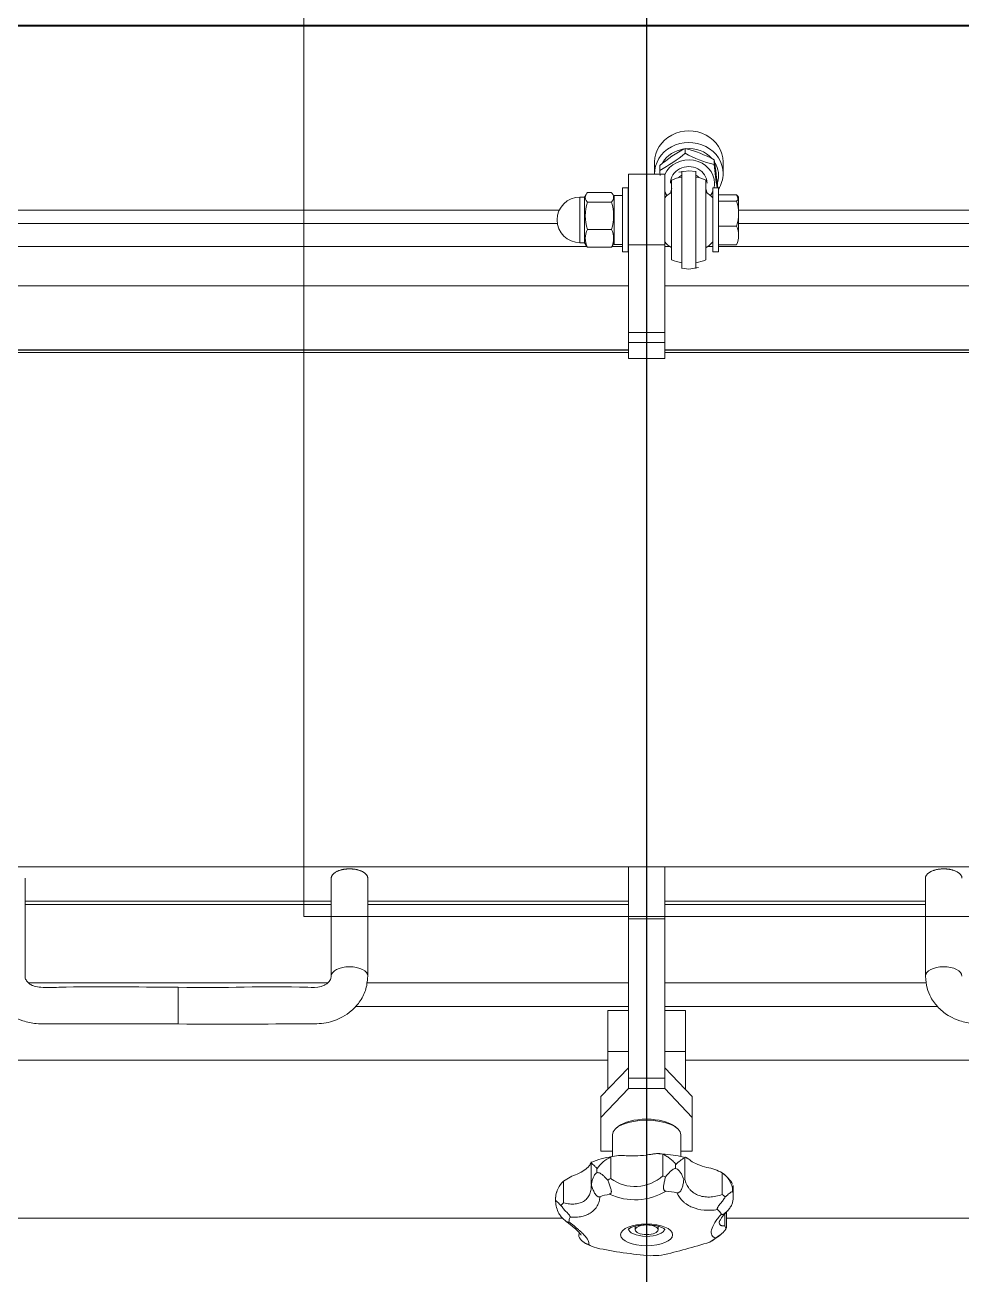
# Model space of a CAD drawing. Extents: x -681219 to -550379, y -242630 to -158199.
# Drawn here: x -589341 to -588931, y -223199 to -222651 of the extents above; entities that cross this region are included whole.
import ezdxf
from ezdxf.lldxf.tags import DXFTag

# ---------------------------------------------------------------- set-up
doc = ezdxf.new("R2010")
doc.units = 0
doc.header["$LTSCALE"] = 1000
doc.layers.get('0').update_dxf_attribs({"linetype": 'CONTINUOUS'})
doc.layers.add('center', color=253, linetype='CENTER2')
doc.layers.add('DIM', color=7, linetype='CONTINUOUS', lineweight=18)
doc.layers.add('famsun', color=7, linetype='CONTINUOUS', lineweight=0)
tags = doc.linetypes.add('CENTER2', pattern=[28.575, 19.05, -3.175, 3.175, -3.175]).pattern_tags.tags
tags[10:11] = [DXFTag(74, 4), DXFTag(75, 0), DXFTag(340, '0'), DXFTag(46, 0.0), DXFTag(50, 0.0), DXFTag(44, 0.0), DXFTag(45, 0.0)]
tags[8:9] = [DXFTag(74, 4), DXFTag(75, 0), DXFTag(340, '0'), DXFTag(46, 0.0), DXFTag(50, 0.0), DXFTag(44, 0.0), DXFTag(45, 0.0)]
tags[6:7] = [DXFTag(74, 4), DXFTag(75, 0), DXFTag(340, '0'), DXFTag(46, 0.0), DXFTag(50, 0.0), DXFTag(44, 0.0), DXFTag(45, 0.0)]
tags[4:5] = [DXFTag(74, 4), DXFTag(75, 0), DXFTag(340, '0'), DXFTag(46, 0.0), DXFTag(50, 0.0), DXFTag(44, 0.0), DXFTag(45, 0.0)]

# ---------------------------------------------------------------- blocks, each defined once
blk = doc.blocks.new('CYPZ04001A0001XY_A_CYPZ1000_V_1')
at = {"color": 0, "linetype": 'ByBlock', "lineweight": -2}
for p, q in [((26.8, 917.96), (25.43, 918.59)), ((-34.9, 910.88), (-34.9, 904.23)), ((-34.18, 910.4), (-34.18, 905.15)), ((-5, 912.09), (-5, 910.58)), ((5, 910.54), (5, 912.09)), ((-34.9, 907), (-371.34, 907)), ((373.1, 907), (36.66, 907)), ((-37.94, 897.36), (-37.94, 892.75)), ((36.3, 890.81), (36.3, 900.3)), ((39.8, 899.66), (39.8, 899.65)), ((39.8, 899.65), (39.8, 897.84)), ((39.81, 897.99), (39.81, 899.9)), ((-37.6, 895.55), (-37.57, 895.53)), ((-37.58, 895.53), (-37.58, 893.71)), ((-37.57, 895.53), (-37.58, 895.53)), ((-37.58, 893.71), (-37.57, 893.71)), ((-33.1, 896.7), (-33.1, 887.23)), ((24.26, 882.42), (24.26, 892.06)), ((-16.68, 880.42), (-16.68, 889.9)), ((-7.09, 888.52), (-7.09, 879.04)), ((15.73, 880.22), (15.73, 889.71)), ((21.68, 887.12), (21.73, 887.13)), ((21.73, 887.13), (21.73, 885.32)), ((21.73, 887.13), (21.73, 887.13)), ((-12.76, 885.3), (-12.7, 885.29)), ((-12.71, 885.29), (-12.71, 883.48)), ((-12.7, 885.29), (-12.71, 885.29)), ((-12.71, 883.48), (-12.7, 883.48)), ((21.73, 885.32), (21.73, 885.32)), ((-20, 862.9), (-20, 877.69)), ((-20, 877.69), (-15, 877.69)), ((-15, 880.04), (-15, 870.51)), ((-6.89, 878.93), (-5.41, 878.82)), ((15, 870.51), (15, 879.97)), ((15, 877.69), (20, 877.69)), ((20, 877.69), (20, 862.9)), ((-13.27, 867.55), (-12.38, 866.84)), ((12.38, 866.84), (13.27, 867.55)), ((-8, 850.22), (-20, 862.9)), ((-20, 862.9), (-20, 853.83)), ((20, 862.9), (8, 850.22)), ((20, 862.9), (20, 853.83)), ((-8, 841.15), (-20, 853.83)), ((20, 853.83), (8, 841.15)), ((-17, 850.66), (-17, 834.01)), ((8, 850.22), (-8, 850.22)), ((-8, 850.22), (-8, 845.73)), ((-8, 850.22), (8, 850.22)), ((8, 850.22), (8, 845.73)), ((17, 850.66), (17, 834.01)), ((-8, 845.73), (-8, 776.03)), ((-8, 845.73), (8, 845.73)), ((8, 845.73), (8, 776.03)), ((-17, 837.84), (-391, 837.84)), ((391, 837.84), (17, 837.84)), ((-17, 834.01), (-17, 816.11)), ((-8, 834.01), (-17, 834.01)), ((17, 834.01), (8, 834.01)), ((17, 834.01), (17, 816.11)), ((205, 805.95), (205, 821.95)), ((-8, 816.11), (-17, 816.11)), ((17, 816.11), (8, 816.11)), ((-8, 814.38), (-127.36, 814.38)), ((127.48, 814.38), (8, 814.38)), ((-8, 804.08), (-122.42, 804.08)), ((-122, 758.25), (-122, 801.1)), ((122.5, 804.08), (8, 804.08)), ((122, 801.1), (122, 758.25)), ((138, 758.25), (138, 801.1)), ((270.44, 804.08), (139.62, 804.08)), ((272, 801.1), (272, 758.25)), ((-8, 776.03), (-8, 753.26)), ((-8, 776.03), (8, 776.03)), ((8, 776.03), (8, 753.26)), ((-8, 769.72), (-122, 769.72)), ((-8, 768.3), (-122, 768.3)), ((122, 769.72), (8, 769.72)), ((122, 768.3), (8, 768.3)), ((272, 769.72), (138, 769.72)), ((272, 768.3), (138, 768.3)), ((-478, 753.26), (478, 753.26)), ((-8, 530.78), (-8, 523.79)), ((-8, 530.78), (8, 530.78)), ((8, 530.78), (8, 523.79)), ((-8, 528.07), (-400, 528.07)), ((-8, 527.1), (-400, 527.1)), ((-400, 526.97), (-8, 526.97)), ((347.83, 528.07), (8, 528.07)), ((346.61, 527.1), (8, 527.1)), ((8, 526.97), (346.79, 526.97)), ((-8, 523.79), (8, 523.79)), ((-8, 519.3), (-8, 523.79)), ((8, 523.79), (8, 519.3)), ((-8, 519.3), (-8, 481.02)), ((8, 519.3), (-8, 519.3)), ((8, 519.3), (8, 481.02)), ((-8, 498.9), (-400, 498.9)), ((400, 498.9), (8, 498.9)), ((-25.95, 452.62), (-25.95, 487.54)), ((-18.45, 491.58), (-22.74, 490.96)), ((-15.35, 491.26), (-18.45, 491.58)), ((-10.95, 487.54), (-10.95, 452.62)), ((-31.45, 481.72), (-381.84, 481.72)), ((-31.45, 456.08), (-31.45, 484.08)), ((-28.95, 484.08), (-31.45, 484.08)), ((-28.95, 456.08), (-28.95, 484.08)), ((-26.73, 481.72), (-28.95, 481.72)), ((-8, 481.72), (-10.16, 481.72)), ((8.05, 481.72), (8, 481.72)), ((8.05, 484.08), (8.05, 456.08)), ((10.55, 484.08), (8.05, 484.08)), ((10.55, 484.08), (10.55, 456.08)), ((15.21, 481.72), (10.55, 481.72)), ((25.93, 482.02), (15.38, 482.02)), ((376.5, 481.72), (26.1, 481.72)), ((-40.25, 460.22), (-40.25, 476.9)), ((-31.45, 481.01), (-39.36, 481.01)), ((-28.95, 460.38), (-28.95, 479.78)), ((-8, 481.02), (-8, 450.08)), ((-8, 481.02), (8, 481.02)), ((8, 481.02), (8, 450.08)), ((8.05, 477.08), (8, 477.08)), ((14.15, 480.78), (10.55, 480.78)), ((14.84, 481.26), (14.15, 480.08)), ((14.15, 480.78), (14.15, 459.38)), ((27.15, 480.08), (26.47, 481.26)), ((27.15, 480.08), (27.15, 460.08)), ((29.15, 480.08), (27.15, 480.08)), ((29.15, 480.08), (29.15, 460.08)), ((-40.25, 471.59), (-368.91, 471.59)), ((-31.45, 472.78), (-39.36, 472.78)), ((25.93, 474.25), (15.38, 474.25)), ((367.7, 471.59), (39.04, 471.59)), ((-369.74, 465.82), (-40.25, 465.82)), ((38.2, 465.82), (367.7, 465.82)), ((-31.45, 461.85), (-39.36, 461.85)), ((8, 463.08), (8.05, 463.08)), ((14.15, 460.08), (14.84, 458.9)), ((25.93, 462.3), (15.38, 462.3)), ((26.47, 458.9), (27.15, 460.08)), ((27.15, 460.08), (29.15, 460.08)), ((-31.45, 459.15), (-39.36, 459.15)), ((-31.45, 456.08), (-28.95, 456.08)), ((8.05, 456.08), (10.55, 456.08)), ((10.55, 459.38), (14.15, 459.38)), ((25.93, 458.13), (15.38, 458.13)), ((-33.5, 449.79), (-33.5, 444.72)), ((-21.54, 448.9), (-18.45, 448.58)), ((-18.45, 448.58), (-14.15, 449.19)), ((-8, 450.08), (8, 450.08)), ((-3.5, 444.72), (-3.5, 449.79)), ((-29.56, 443.78), (-29.56, 445.89)), ((-5.73, 446.29), (-5.73, 448.4)), ((-16.84, 438.8), (-16.84, 440.91)), ((-580.5, 385.27), (696.5, 385.27)), ((-580.5, 384.89), (696.5, 384.89))]:
    blk.add_line(p, q, dxfattribs=at)
for centre, radius, start, end in [((50.88, 669.84), 259.8, 102.7742, 107.582), ((-16.3, 737.19), 186.84, 78.1756, 85.5135), ((-12.79, 890.88), 30.48, 130.8459, 132.1528), ((-12.79, 890.88), 30.48, 118.8395, 129.5285), ((-22.09, 909.35), 9.83, 121.9838, 124.0678), ((22.93, 911.24), 7.81, 29.5964, 70.7822), ((23.29, 915.23), 6.43, 346.1594, 358.7564), ((-27.29, 913.76), 7.68, 195.1231, 206.008), ((27.33, 899.12), 12.49, 2.4352, 27.9299), ((-19.27, 916.64), 24.27, 231.3398, 235.2473), ((5.06, 872.42), 26.54, 65.0577, 120.8683), ((25.11, 913.38), 17.22, 310.5401, 315.9911), ((29.67, 898.5), 10.15, 310.7815, 356.1227), ((32.37, 901.4), 7.64, 346.6045, 346.8038), ((-25.34, 898.85), 13.98, 208.5412, 234.5186), ((-26.82, 896.34), 11.07, 193.7287, 235.4367), ((5.06, 874.89), 18.26, 54.2294, 131.7144), ((37.8, 896.06), 1.66, 322.3921, 357.1572), ((-22.84, 905.05), 20.57, 240.0611, 260.0637), ((-15.73, 888.81), 1.45, 111.2526, 131.3206), ((-34.32, 826.16), 68.05, 66.4187, 67.4647), ((-48.67, 1027.8), 152.37, 295.0021, 295.5435), ((23.25, 908.6), 22.06, 288.8756, 306.2599), ((-40.23, 914.54), 41.46, 304.6066, 311.4934), ((9.48, 917.68), 38.05, 278.6603, 292.887), ((8.64, 894.55), 15.99, 296.3175, 324.6448), ((30.89, 879.8), 7.17, 142.6075, 158.0984), ((-4.56, 928.51), 49.63, 256.4847, 267.3105), ((11.17, 895.87), 16.3, 261.949, 286.2499), ((-18.45, 470.08), 19, 99.3902, 113.2496), ((-18.45, 470.08), 19, 66.7504, 80.6098), ((-18.45, 470.06), 14.31, 121.8117, 137.3856), ((-18.45, 470.06), 14.31, 42.5741, 58.1872), ((23.06, 478.14), 8.61, 153.148, 206.8542), ((18.25, 478.14), 8.61, 333.1457, 26.8521), ((-29.25, 476.69), 11, 156.8846, 178.9513), ((-29.42, 477.06), 10.83, 180.8716, 203.2925), ((29.15, 470.08), 10, 270, 90), ((-22.7, 467.31), 17.54, 161.8378, 198.1637), ((34.09, 468.28), 19.64, 162.293, 197.7056), ((7.22, 468.28), 19.64, 342.2945, 17.707), ((-29.42, 463.43), 10.83, 180.8716, 203.2925), ((-18.45, 470.1), 14.31, 222.5741, 238.1872), ((-18.45, 470.1), 14.31, 301.8117, 317.3856), ((314.32, 494.26), 347.57, 186.2767, 188.3501), ((-366.89, 408.94), 339.34, 6.2516, 7.9974), ((-15.16, 459.77), 11.28, 187.0639, 197.2907), ((-21.73, 459.77), 11.28, 341.2085, 352.9179), ((-18.45, 470.08), 19, 246.7504, 260.6098), ((-15.16, 459.77), 11.28, 226.478, 235.5509), ((-18.45, 470.08), 19, 279.3902, 293.2496), ((-21.73, 459.77), 11.28, 304.4482, 314.6122), ((-343.05, 411.45), 339.34, 6.2516, 6.632), ((-43.33, 392), 55.62, 61.5628, 75.6702), ((-3.08, 492.69), 55.62, 241.5633, 255.6708), ((22.44, 394.62), 60.71, 117.6379, 130.3188), ((-45, 492.58), 60.71, 297.6373, 310.3183)]:
    blk.add_arc(centre, radius, start, end, dxfattribs=at)
for centre, major_axis, ratio, start_param, end_param in [((0, 909.11), (-34, 0), 0.422618, 4.761855, 4.906662), ((0, 909.11), (34, 0), 0.422618, 0.722664, 0.867471), ((0, 909.11), (-34, 0), 0.422618, -0.623732, -0.478926), ((0, 911.59), (-8, 0), 0.422618, 3.13816, 6.223653), ((0, 909.11), (34, 0), 0.422618, 6.108252, 6.253059), ((0, 909.11), (-34, 0), 0.422618, 0.273865, 0.418672), ((0, 909.11), (34, 0), 0.422618, -1.072531, -0.927725), ((0, 909.11), (-34, 0), 0.422618, 1.171463, 1.31627), ((44.72, 881.54), (-20.48, 0), 0.422618, 5.487314, 5.976398), ((-36.76, 877.33), (20.48, 0), 0.422618, 0.550526, 1.03961), ((6.38, 871.14), (20.48, 0), 0.422618, 1.448124, 1.937208), ((0, 870.51), (15, 0), 0.422618, 3.141593, 6.283185), ((0, 869.6), (-14, 0), 0.422618, 0.485112, 2.65648), ((-130, 801.1), (-8, 0), 0.515404, 0.016107, 3.142491), ((130, 801.1), (-8, 0), 0.515404, 0, 3.14115), ((130, 801.1), (-8, 0), 0.515404, 6.282452, 6.283185), ((-18.5, 449.79), (-15, 0), 0.906308, 5.753584, 6.283185), ((-18.45, 454.02), (-11.25, 0), 0.906308, 6.079795, 6.283185), ((-18.45, 454.02), (-11.25, 0), 0.906308, 5.723724, 5.915977), ((-18.45, 454.02), (-11.25, 0), 0.906308, 3.522155, 3.701054), ((-18.5, 449.79), (-15, 0), 0.906308, 0, 3.162725), ((-18.5, 450.64), (13, 0), 0.906308, 2.869453, 3.634159), ((-18.45, 454.02), (-11.25, 0), 0.906308, 0, 2.76103), ((-18.45, 454.02), (-8, 0), 0.906308, 0, 3.141593), ((-18.5, 444.72), (-15, 0), 0.906308, 0, 3.141593), ((-18.5, 450.64), (13, 0), 0.906308, 4.892234, 5.782076), ((-18.5, 450.64), (13, 0), 0.906308, 3.830926, 4.821569)]:
    blk.add_ellipse(centre, major_axis=major_axis, ratio=ratio, start_param=start_param, end_param=end_param, dxfattribs=at)
for centre, major_axis in [((0, 914.29), (-11.37, 0)), ((0, 912.09), (5, 0))]:
    blk.add_ellipse(centre, major_axis=major_axis, ratio=0.422618, dxfattribs=at)
for points, knots in [([(-34.7, 911.76), (-34.45, 912.15), (-34.17, 912.51), (-33.54, 913.21), (-33.2, 913.54), (-32.62, 914.02), (-32.42, 914.18), (-31.99, 914.49), (-31.76, 914.65), (-31.4, 914.89), (-31.27, 914.97), (-31.01, 915.13), (-30.88, 915.22), (-30.64, 915.39), (-30.52, 915.46), (-30.33, 915.61), (-30.25, 915.67), (-30.17, 915.73)], [0, 0, 0, 0, 0.25, 0.25, 0.5, 0.5, 0.625, 0.625, 0.75, 0.75, 0.8125, 0.8125, 0.875, 0.875, 0.9375, 0.9375, 1, 1, 1, 1]), ([(-30.17, 915.73), (-29.98, 915.66), (-29.79, 915.59), (-29.46, 915.41), (-29.3, 915.31), (-28.89, 914.98), (-28.67, 914.72), (-28.37, 914.11), (-28.28, 913.77), (-28.24, 913), (-28.28, 912.57), (-28.62, 911.17), (-29.11, 910.12), (-30.21, 908.38), (-30.64, 907.77), (-31.61, 906.52), (-32.15, 905.88), (-32.73, 905.22)], [0, 0, 0, 0, 0.0625, 0.0625, 0.125, 0.125, 0.25, 0.25, 0.375, 0.375, 0.5, 0.5, 0.75, 0.75, 0.875, 0.875, 1, 1, 1, 1]), ([(33.98, 908.67), (32.42, 909.85), (31.03, 910.97), (29.52, 912.29), (29.23, 912.55), (28.67, 913.06), (28.41, 913.32), (27.66, 914.05), (27.23, 914.52), (26.1, 915.84), (25.62, 916.59), (25.28, 917.51), (25.24, 917.78), (25.27, 918.25), (25.36, 918.45), (25.5, 918.61)], [0, 0, 0, 0, 0.25, 0.25, 0.3125, 0.3125, 0.375, 0.375, 0.5, 0.5, 0.75, 0.75, 0.875, 0.875, 1, 1, 1, 1]), ([(35.49, 908.25), (35.36, 908.34), (33.96, 909.34), (31.73, 911.18), (29.54, 913.21), (28.78, 914.23), (28.66, 914.4), (28.66, 914.39)], [0, 0, 0, 0, 0.0224668, 0.2818123, 0.5145835, 0.7145087, 0.795614, 0.795614, 0.795614, 0.795614]), ([(-31.77, 908.97), (-31.78, 908.99), (-31.75, 908.61), (-32.47, 907.37), (-33.76, 905.54), (-35, 904.26), (-35.49, 903.76)], [0.1181498, 0.1181498, 0.1181498, 0.1181498, 0.290711, 0.5349035, 0.8451847, 1, 1, 1, 1]), ([(-34.7, 911.76), (-34.78, 911.56), (-34.84, 911.37), (-34.89, 911.08), (-34.9, 910.98), (-34.9, 910.88)], [0, 0, 0, 0, 0.25, 0.25, 0.3797908, 0.3797908, 0.3797908, 0.3797908]), ([(-31.74, 908.69), (-31.74, 908.83), (-31.75, 908.97), (-31.82, 909.42), (-31.95, 909.68), (-32.26, 909.99), (-32.38, 910.08), (-32.66, 910.23), (-32.81, 910.29), (-33.32, 910.41), (-33.73, 910.43), (-34.18, 910.4)], [0.5769264, 0.5769264, 0.5769264, 0.5769264, 0.625, 0.625, 0.75, 0.75, 0.8125, 0.8125, 0.875, 0.875, 1, 1, 1, 1]), ([(8.08, 911.99), (8.06, 911.99), (7.95, 911.78), (6.92, 911.14), (5.07, 910.48), (2.43, 910), (-0.75, 909.87), (-3.82, 910.2), (-6.2, 910.84), (-7.63, 911.53), (-8.07, 911.95), (-8.08, 911.98), (-8.08, 911.98)], [0.0888836, 0.0888836, 0.0888836, 0.0888836, 0.1586859, 0.2360703, 0.3203656, 0.4173024, 0.5231431, 0.6323789, 0.7278613, 0.8112763, 0.8850689, 0.9114357, 0.9114357, 0.9114357, 0.9114357]), ([(38.36, 904.97), (38.05, 905.48), (37.71, 905.95), (36.98, 906.85), (36.58, 907.28), (35.95, 907.86), (35.73, 908.05), (35.28, 908.4), (35.05, 908.55), (34.71, 908.74), (34.6, 908.79), (34.39, 908.87), (34.3, 908.9), (34.14, 908.9), (34.08, 908.88), (34.01, 908.8), (33.99, 908.74), (33.98, 908.67)], [0, 0, 0, 0, 0.25, 0.25, 0.5, 0.5, 0.625, 0.625, 0.75, 0.75, 0.8125, 0.8125, 0.875, 0.875, 0.9375, 0.9375, 1, 1, 1, 1]), ([(-32.73, 905.22), (-32.77, 905.28), (-32.83, 905.34), (-32.97, 905.4), (-33.06, 905.42), (-33.27, 905.4), (-33.39, 905.37), (-33.63, 905.26), (-33.75, 905.2), (-33.99, 905.05), (-34.11, 904.97), (-34.35, 904.79), (-34.46, 904.7), (-34.79, 904.4), (-35.01, 904.2), (-35.42, 903.76), (-35.62, 903.54), (-36, 903.07), (-36.18, 902.83), (-36.7, 902.1), (-37.02, 901.59), (-37.3, 901.06)], [0, 0, 0, 0, 0.0625, 0.0625, 0.125, 0.125, 0.1875, 0.1875, 0.25, 0.25, 0.3125, 0.3125, 0.375, 0.375, 0.5, 0.5, 0.625, 0.625, 0.75, 0.75, 1, 1, 1, 1]), ([(-34.43, 897.69), (-34.12, 898.19), (-33.79, 898.68), (-33.09, 899.65), (-32.72, 900.13), (-32.15, 900.84), (-31.96, 901.08), (-31.58, 901.55), (-31.4, 901.79), (-31.16, 902.15), (-31.08, 902.28), (-30.96, 902.52), (-30.92, 902.64), (-30.88, 902.87), (-30.89, 902.97), (-30.95, 903.14), (-31, 903.21), (-31.06, 903.27)], [0, 0, 0, 0, 0.25, 0.25, 0.5, 0.5, 0.625, 0.625, 0.75, 0.75, 0.8125, 0.8125, 0.875, 0.875, 0.9375, 0.9375, 1, 1, 1, 1]), ([(-31.06, 903.27), (-30.05, 903.42), (-29.05, 903.52), (-27.08, 903.59), (-26.1, 903.57), (-23.3, 903.32), (-21.57, 902.91), (-19.19, 901.93), (-18.46, 901.54), (-17.43, 900.88), (-17.1, 900.65), (-16.47, 900.15), (-16.17, 899.89), (-14.76, 898.55), (-13.87, 897.29), (-13.22, 895.87)], [0, 0, 0, 0, 0.125, 0.125, 0.25, 0.25, 0.5, 0.5, 0.625, 0.625, 0.6875, 0.6875, 0.75, 0.75, 1, 1, 1, 1]), ([(20.39, 897.61), (20.46, 898.34), (20.6, 899.04), (21, 900.37), (21.27, 901.01), (22.25, 902.76), (23.16, 903.75), (24.9, 904.95), (25.54, 905.29), (26.9, 905.86), (27.63, 906.09), (29.16, 906.43), (29.97, 906.54), (31.25, 906.63), (31.69, 906.65), (32.58, 906.65), (33.02, 906.63), (33.48, 906.61)], [0, 0, 0, 0, 0.125, 0.125, 0.25, 0.25, 0.5, 0.5, 0.625, 0.625, 0.75, 0.75, 0.875, 0.875, 0.9375, 0.9375, 1, 1, 1, 1]), ([(33.48, 906.61), (33.45, 906.54), (33.44, 906.47), (33.45, 906.3), (33.48, 906.2), (33.59, 905.98), (33.66, 905.87), (33.83, 905.64), (33.93, 905.53), (34.13, 905.3), (34.23, 905.19), (34.44, 904.97), (34.55, 904.86), (34.87, 904.54), (35.08, 904.33), (35.49, 903.89), (35.7, 903.67), (36.09, 903.23), (36.28, 903.01), (36.83, 902.34), (37.17, 901.88), (37.49, 901.42)], [0, 0, 0, 0, 0.0625, 0.0625, 0.125, 0.125, 0.1875, 0.1875, 0.25, 0.25, 0.3125, 0.3125, 0.375, 0.375, 0.5, 0.5, 0.625, 0.625, 0.75, 0.75, 1, 1, 1, 1]), ([(-37.6, 895.55), (-37.69, 895.66), (-37.75, 895.83), (-37.86, 896.22), (-37.89, 896.44), (-37.93, 896.89), (-37.94, 897.13), (-37.94, 897.62), (-37.93, 897.86), (-37.87, 898.6), (-37.8, 899.09), (-37.59, 900.08), (-37.46, 900.58), (-37.3, 901.06)], [0, 0, 0, 0, 0.125, 0.125, 0.25, 0.25, 0.375, 0.375, 0.5, 0.5, 0.75, 0.75, 1, 1, 1, 1]), ([(-34.43, 897.69), (-34.74, 897.41), (-35.04, 897.14), (-35.62, 896.63), (-35.9, 896.39), (-36.29, 896.06), (-36.42, 895.95), (-36.67, 895.76), (-36.79, 895.68), (-37.03, 895.55), (-37.15, 895.49), (-37.37, 895.45), (-37.48, 895.46), (-37.57, 895.53)], [0, 0, 0, 0, 0.25, 0.25, 0.5, 0.5, 0.625, 0.625, 0.75, 0.75, 0.875, 0.875, 1, 1, 1, 1]), ([(-16.68, 889.9), (-16.78, 890.3), (-16.89, 890.69), (-17.15, 891.44), (-17.3, 891.81), (-17.81, 892.87), (-18.21, 893.52), (-18.93, 894.42), (-19.19, 894.71), (-19.75, 895.25), (-20.05, 895.5), (-20.99, 896.2), (-21.69, 896.59), (-23.21, 897.22), (-24.01, 897.44), (-25.27, 897.65), (-25.7, 897.7), (-26.58, 897.76), (-27.04, 897.77), (-28.41, 897.74), (-29.34, 897.63), (-31.21, 897.27), (-32.15, 897.02), (-33.1, 896.7)], [0, 0, 0, 0, 0.0625, 0.0625, 0.125, 0.125, 0.25, 0.25, 0.3125, 0.3125, 0.375, 0.375, 0.5, 0.5, 0.625, 0.625, 0.6875, 0.6875, 0.75, 0.75, 0.875, 0.875, 1, 1, 1, 1]), ([(24.16, 892.25), (24.02, 892.84), (23.86, 893.42), (23.47, 894.55), (23.24, 895.1), (22.83, 895.9), (22.69, 896.16), (22.36, 896.67), (22.18, 896.91), (21.86, 897.23), (21.74, 897.33), (21.49, 897.5), (21.35, 897.57), (21.06, 897.66), (20.92, 897.68), (20.64, 897.67), (20.51, 897.65), (20.39, 897.61)], [0, 0, 0, 0, 0.25, 0.25, 0.5, 0.5, 0.625, 0.625, 0.75, 0.75, 0.8125, 0.8125, 0.875, 0.875, 0.9375, 0.9375, 1, 1, 1, 1]), ([(36.3, 900.3), (35.42, 900.52), (34.56, 900.68), (33.3, 900.81), (32.88, 900.84), (32.07, 900.85), (31.67, 900.83), (30.52, 900.73), (29.79, 900.59), (28.77, 900.25), (28.45, 900.12), (27.83, 899.82), (27.53, 899.64), (26.7, 899.07), (26.23, 898.62), (25.63, 897.84), (25.44, 897.57), (25.12, 896.99), (24.97, 896.68), (24.6, 895.72), (24.43, 895.03), (24.27, 893.8), (24.24, 893.27), (24.24, 892.73)], [0, 0, 0, 0, 0.125, 0.125, 0.1875, 0.1875, 0.25, 0.25, 0.375, 0.375, 0.4375, 0.4375, 0.5, 0.5, 0.625, 0.625, 0.6875, 0.6875, 0.75, 0.75, 0.875, 0.875, 0.9622846, 0.9622846, 0.9622846, 0.9622846]), ([(39.8, 899.63), (39.77, 899.52), (39.72, 899.48), (39.61, 899.46), (39.54, 899.49), (39.39, 899.59), (39.31, 899.66), (39.13, 899.83), (39.04, 899.92), (38.74, 900.21), (38.52, 900.43), (38.04, 900.91), (37.78, 901.16), (37.49, 901.42)], [0, 0, 0, 0, 0.125, 0.125, 0.25, 0.25, 0.375, 0.375, 0.5, 0.5, 0.75, 0.75, 1, 1, 1, 1]), ([(-37.94, 892.73), (-37.94, 892.81), (-37.93, 892.89), (-37.89, 893.1), (-37.85, 893.21), (-37.77, 893.4), (-37.73, 893.46), (-37.68, 893.55), (-37.66, 893.58), (-37.64, 893.63), (-37.63, 893.65), (-37.61, 893.68), (-37.6, 893.7), (-37.6, 893.74)], [0.6559982, 0.6559982, 0.6559982, 0.6559982, 0.75, 0.75, 0.875, 0.875, 0.9375, 0.9375, 0.96875, 0.96875, 0.984375, 0.984375, 1, 1, 1, 1]), ([(-13.22, 895.87), (-13.36, 895.89), (-13.51, 895.91), (-13.81, 895.88), (-13.95, 895.85), (-14.24, 895.73), (-14.37, 895.65), (-14.6, 895.45), (-14.7, 895.34), (-14.88, 895.1), (-14.96, 894.98), (-15.11, 894.72), (-15.17, 894.59), (-15.35, 894.2), (-15.46, 893.93), (-15.64, 893.37), (-15.72, 893.09), (-15.86, 892.52), (-15.93, 892.23), (-16.1, 891.36), (-16.19, 890.76), (-16.25, 890.16)], [0, 0, 0, 0, 0.0625, 0.0625, 0.125, 0.125, 0.1875, 0.1875, 0.25, 0.25, 0.3125, 0.3125, 0.375, 0.375, 0.5, 0.5, 0.625, 0.625, 0.75, 0.75, 1, 1, 1, 1]), ([(-8.24, 889.01), (-8.1, 889.6), (-7.96, 890.19), (-7.72, 891.35), (-7.6, 891.92), (-7.47, 892.77), (-7.44, 893.06), (-7.4, 893.62), (-7.39, 893.9), (-7.46, 894.3), (-7.49, 894.42), (-7.6, 894.67), (-7.67, 894.79), (-7.87, 894.98), (-8, 895.05), (-8.27, 895.16), (-8.41, 895.19), (-8.56, 895.2)], [0, 0, 0, 0, 0.25, 0.25, 0.5, 0.5, 0.625, 0.625, 0.75, 0.75, 0.8125, 0.8125, 0.875, 0.875, 0.9375, 0.9375, 1, 1, 1, 1]), ([(16.25, 896.49), (16.11, 896.45), (15.99, 896.41), (15.76, 896.28), (15.66, 896.2), (15.52, 895.99), (15.47, 895.87), (15.42, 895.62), (15.42, 895.48), (15.44, 895.22), (15.46, 895.08), (15.51, 894.81), (15.54, 894.67), (15.65, 894.26), (15.74, 893.98), (15.92, 893.43), (16.02, 893.15), (16.22, 892.59), (16.32, 892.31), (16.62, 891.46), (16.83, 890.89), (17.03, 890.32)], [0, 0, 0, 0, 0.0625, 0.0625, 0.125, 0.125, 0.1875, 0.1875, 0.25, 0.25, 0.3125, 0.3125, 0.375, 0.375, 0.5, 0.5, 0.625, 0.625, 0.75, 0.75, 1, 1, 1, 1]), ([(24.16, 892.25), (24.1, 891.77), (24, 891.29), (23.76, 890.35), (23.61, 889.87), (23.33, 889.19), (23.23, 888.96), (23.01, 888.53), (22.89, 888.31), (22.62, 887.91), (22.47, 887.72), (22.13, 887.37), (21.94, 887.23), (21.73, 887.13)], [0, 0, 0, 0, 0.25, 0.25, 0.5, 0.5, 0.625, 0.625, 0.75, 0.75, 0.875, 0.875, 1, 1, 1, 1]), ([(24.26, 892.06), (24.26, 892.09), (24.26, 892.11), (24.23, 892.18), (24.2, 892.21), (24.16, 892.25)], [0.1923363, 0.1923363, 0.1923363, 0.1923363, 0.5, 0.5, 1, 1, 1, 1]), ([(-12.76, 885.3), (-13.02, 885.35), (-13.25, 885.45), (-13.69, 885.73), (-13.89, 885.9), (-14.26, 886.27), (-14.42, 886.48), (-14.73, 886.9), (-14.88, 887.11), (-15.28, 887.78), (-15.51, 888.24), (-15.92, 889.19), (-16.1, 889.68), (-16.25, 890.16)], [0, 0, 0, 0, 0.125, 0.125, 0.25, 0.25, 0.375, 0.375, 0.5, 0.5, 0.75, 0.75, 1, 1, 1, 1]), ([(-8.24, 889.01), (-8.54, 888.6), (-8.85, 888.21), (-9.51, 887.45), (-9.85, 887.07), (-10.39, 886.56), (-10.57, 886.39), (-10.96, 886.07), (-11.15, 885.92), (-11.56, 885.66), (-11.77, 885.54), (-12.22, 885.36), (-12.46, 885.3), (-12.7, 885.29)], [0, 0, 0, 0, 0.25, 0.25, 0.5, 0.5, 0.625, 0.625, 0.75, 0.75, 0.875, 0.875, 1, 1, 1, 1]), ([(21.68, 887.12), (21.45, 887.06), (21.23, 887.07), (20.78, 887.17), (20.57, 887.26), (20.16, 887.47), (19.95, 887.6), (19.57, 887.88), (19.38, 888.03), (18.82, 888.5), (18.45, 888.84), (17.73, 889.56), (17.38, 889.93), (17.03, 890.32)], [0, 0, 0, 0, 0.125, 0.125, 0.25, 0.25, 0.375, 0.375, 0.5, 0.5, 0.75, 0.75, 1, 1, 1, 1]), ([(-19.3, 881.85), (-18.98, 881.63), (-18.69, 881.42), (-18.28, 881.12), (-18.15, 881.02), (-17.9, 880.84), (-17.78, 880.76), (-17.44, 880.54), (-17.25, 880.43), (-16.92, 880.33), (-16.79, 880.34), (-16.68, 880.42)], [0, 0, 0, 0, 0.25, 0.25, 0.375, 0.375, 0.5, 0.5, 0.75, 0.75, 1, 1, 1, 1]), ([(-12.7, 883.48), (-12.7, 883.4), (-12.67, 883.32), (-12.58, 883.18), (-12.53, 883.11), (-12.37, 882.92), (-12.25, 882.8), (-11.9, 882.43), (-11.66, 882.2), (-10.94, 881.53), (-10.45, 881.12), (-9.71, 880.55), (-9.46, 880.38), (-8.97, 880.04), (-8.72, 879.88), (-8, 879.45), (-7.53, 879.21), (-7.09, 879.04)], [0, 0, 0, 0, 0.03125, 0.03125, 0.0625, 0.0625, 0.125, 0.125, 0.25, 0.25, 0.5, 0.5, 0.625, 0.625, 0.75, 0.75, 1, 1, 1, 1]), ([(21.73, 885.32), (21.73, 885.24), (21.77, 885.18), (21.84, 885.07), (21.88, 885.02), (22.01, 884.88), (22.1, 884.8), (22.37, 884.56), (22.55, 884.41), (23.03, 883.99), (23.32, 883.74), (23.67, 883.4), (23.78, 883.29), (23.96, 883.09), (24.04, 883), (24.22, 882.75), (24.28, 882.62), (24.26, 882.54)], [0, 0, 0, 0, 0.03125, 0.03125, 0.0625, 0.0625, 0.125, 0.125, 0.25, 0.25, 0.5, 0.5, 0.625, 0.625, 0.75, 0.75, 1, 1, 1, 1]), ([(-7.09, 879.04), (-6.69, 878.89), (-6.25, 878.8), (-5.31, 878.72), (-4.81, 878.73), (-3.76, 878.81), (-3.22, 878.87), (-2.11, 879.04), (-1.54, 879.13), (-0.96, 879.22)], [0, 0, 0, 0, 0.25, 0.25, 0.5, 0.5, 0.75, 0.75, 1, 1, 1, 1]), ([(-122, 801.1), (-122.14, 803.03), (-122.4, 806.01), (-124.41, 810.83), (-127.65, 815.2), (-132.06, 818.58), (-137.28, 820.93), (-143.66, 822.17), (-151.6, 821.84), (-161.2, 821.97), (-173.13, 821.94), (-188.21, 821.96), (-198.45, 821.95), (-205, 821.95)], [0, 0, 0, 0, 0.05897, 0.106737, 0.168811, 0.235521, 0.287182, 0.350865, 0.4375, 0.53562, 0.652193, 0.813277, 1, 1, 1, 1]), ([(205, 821.95), (184.23, 822.46), (164.78, 821.83), (140.31, 821.98), (133.8, 819.6), (128.96, 816.29), (125.4, 812.44), (122.6, 807.16), (122.2, 803.41), (122, 801.1)], [0, 0, 0, 0, 0.593126, 0.677846, 0.758027, 0.807902, 0.864813, 0.928873, 1, 1, 1, 1]), ([(288, 801.1), (287.86, 803.03), (287.6, 806.01), (285.59, 810.83), (282.35, 815.2), (277.94, 818.58), (272.72, 820.93), (266.34, 822.17), (258.4, 821.84), (248.8, 821.97), (236.87, 821.94), (221.79, 821.96), (211.55, 821.95), (205, 821.95)], [0, 0, 0, 0, 0.05897, 0.106737, 0.168811, 0.235521, 0.287182, 0.350865, 0.4375, 0.53562, 0.652193, 0.813277, 1, 1, 1, 1]), ([(138, 801.1), (138.05, 801.62), (138.17, 802.33), (138.82, 803.37), (139.82, 804.37), (141.06, 805.14), (143.69, 806.19), (165.88, 805.07), (184.21, 806.51), (205, 805.95)], [0, 0, 0, 0, 0.044403, 0.068245, 0.093833, 0.112607, 0.135624, 0.215994, 1, 1, 1, 1]), ([(205, 805.95), (224.16, 805.94), (242.37, 805.31), (263.42, 806.19), (267.53, 805.72), (269.36, 804.9), (270.67, 804), (271.78, 802.62), (271.93, 801.69), (272, 801.1)], [0, 0, 0, 0, 0.72083, 0.828417, 0.869722, 0.889579, 0.91804, 0.954855, 1, 1, 1, 1]), ([(-21.55, 491.35), (-21.55, 491.35), (-21.55, 491.36), (-21.55, 490.92), (-21.55, 489.52), (-21.55, 488.08), (-21.55, 486.28), (-21.55, 484.51), (-21.55, 482.95), (-21.55, 481.71), (-21.55, 480.64), (-21.55, 479.75), (-21.55, 479.07), (-21.55, 478.38), (-21.55, 477.45), (-21.55, 476.26), (-21.55, 474.8), (-21.55, 472.83), (-21.55, 470.31), (-21.55, 467.29), (-21.55, 464.33), (-21.55, 460.54), (-21.55, 456.22), (-21.55, 452.83), (-21.54, 450.83), (-21.55, 449.71), (-21.54, 449.01), (-21.55, 448.82), (-21.55, 448.8), (-21.55, 448.8)], [0.2496729, 0.2496729, 0.2496729, 0.2496729, 0.2500012, 0.312374, 0.3436389, 0.3749038, 0.4061687, 0.4374336, 0.4530759, 0.4687181, 0.4843604, 0.4921828, 0.5000052, 0.5078275, 0.5156499, 0.5312922, 0.5469345, 0.5625767, 0.5938416, 0.6251065, 0.6563714, 0.6876364, 0.7500091, 0.8123818, 0.8436063, 0.8749117, 0.9071354, 0.9374414, 0.9423316, 0.9423316, 0.9423316, 0.9423316]), ([(-15.35, 448.8), (-15.35, 448.8), (-15.35, 448.82), (-15.35, 449.01), (-15.34, 449.71), (-15.35, 450.83), (-15.34, 452.83), (-15.35, 456.22), (-15.35, 460.54), (-15.35, 464.33), (-15.35, 467.29), (-15.35, 470.31), (-15.35, 472.83), (-15.35, 474.8), (-15.35, 476.26), (-15.35, 477.45), (-15.35, 478.38), (-15.35, 479.07), (-15.35, 479.75), (-15.35, 480.64), (-15.35, 481.71), (-15.35, 482.95), (-15.35, 484.51), (-15.35, 486.28), (-15.35, 488.08), (-15.35, 489.52), (-15.35, 490.92), (-15.35, 491.35), (-15.35, 491.35), (-15.35, 491.35)], [0.0575324, 0.0575324, 0.0575324, 0.0575324, 0.0625689, 0.0928744, 0.1250987, 0.1564034, 0.1876285, 0.2500012, 0.312374, 0.3436389, 0.3749038, 0.4061687, 0.4374336, 0.4530759, 0.4687181, 0.4843604, 0.4921828, 0.5000052, 0.5078275, 0.5156499, 0.5312922, 0.5469345, 0.5625767, 0.5938416, 0.6251065, 0.6563714, 0.6876364, 0.7500091, 0.7501661, 0.7501661, 0.7501661, 0.7501661]), ([(-39.36, 461.85), (-39.63, 461.63), (-39.85, 461.4), (-40.16, 460.96), (-40.24, 460.73), (-40.25, 460.38), (-40.22, 460.27), (-40.14, 460.04), (-40.08, 459.93), (-39.85, 459.59), (-39.63, 459.37), (-39.36, 459.15)], [0, 0, 0, 0, 0.25, 0.25, 0.5, 0.5, 0.625, 0.625, 0.75, 0.75, 1, 1, 1, 1]), ([(15.38, 462.3), (15.1, 461.97), (14.86, 461.63), (14.62, 461.1), (14.55, 460.93), (14.47, 460.57), (14.44, 460.4), (14.44, 459.87), (14.53, 459.52), (14.86, 458.82), (15.1, 458.47), (15.38, 458.13)], [0, 0, 0, 0, 0.25, 0.25, 0.375, 0.375, 0.5, 0.5, 0.75, 0.75, 1, 1, 1, 1]), ([(25.93, 458.13), (26.21, 458.47), (26.45, 458.82), (26.78, 459.52), (26.87, 459.87), (26.87, 460.4), (26.84, 460.57), (26.76, 460.93), (26.69, 461.1), (26.45, 461.63), (26.21, 461.97), (25.93, 462.3)], [0, 0, 0, 0, 0.25, 0.25, 0.5, 0.5, 0.625, 0.625, 0.75, 0.75, 1, 1, 1, 1])]:
    blk.add_open_spline(points, degree=3, knots=knots, dxfattribs=at)
for points, degree in [([(39.8, 899.65), (39.8, 899.64), (39.8, 899.63)], 2), ([(39.8, 897.82), (39.8, 897.83), (39.8, 897.84)], 2), ([(-37.58, 895.53), (-37.59, 895.54), (-37.6, 895.55)], 2), ([(-37.6, 893.74), (-37.59, 893.73), (-37.58, 893.71)], 2), ([(21.73, 887.13), (21.71, 887.12), (21.68, 887.12)], 2), ([(-12.71, 885.29), (-12.73, 885.3), (-12.76, 885.3)], 2), ([(-12.76, 883.49), (-12.73, 883.48), (-12.71, 883.48)], 2), ([(21.68, 885.3), (21.71, 885.31), (21.73, 885.32)], 2), ([(14.8, 481.2), (14.96, 481.48), (15.15, 481.75), (15.38, 482.02)], 3), ([(25.93, 482.02), (26.16, 481.75), (26.35, 481.48), (26.51, 481.2)], 3)]:
    blk.add_open_spline(points, degree=degree, dxfattribs=at)
for points in [[(-122, 758.25), (-122, 755.5), (-126, 754.13), (-130, 754.13), (-134, 754.13), (-138, 755.5), (-138, 758.25)], [(122, 758.25), (122, 755.5), (126, 754.13), (130, 754.13), (134, 754.13), (138, 755.5), (138, 758.25)]]:
    blk.add_rational_spline(points, [0.500000058244, 0.500113787488, 0.666780434739, 1, 0.666620666663, 0.499954003171, 0.500000009522], degree=3, knots=[0.2500853, 0.2500853, 0.2500853, 0.2500853, 0.5, 0.5, 0.5, 0.7500345, 0.7500345, 0.7500345, 0.7500345], dxfattribs=at)
at = {"layer": 'center', "ltscale": 17.201947}
blk.add_line((0, -1229.85), (0, 1227.88), dxfattribs=at)

msp = doc.modelspace()

# ---------------------------------------------------------------- linework, layer by layer
at = {"layer": 'DIM', "color": 2}
msp.add_lwpolyline([(-589218.721, -221491.6983), (-588518.721, -221491.6983), (-588518.721, -223041.6983), (-589218.721, -223041.6983)], close=True, dxfattribs=at)

# ---------------------------------------------------------------- block references
at = {"layer": 'famsun', "rotation": 180}
msp.add_blockref('CYPZ04001A0001XY_A_CYPZ1000_V_1', (-589068.721, -222266.6983), dxfattribs=at)

doc.saveas('drawing.dxf')
